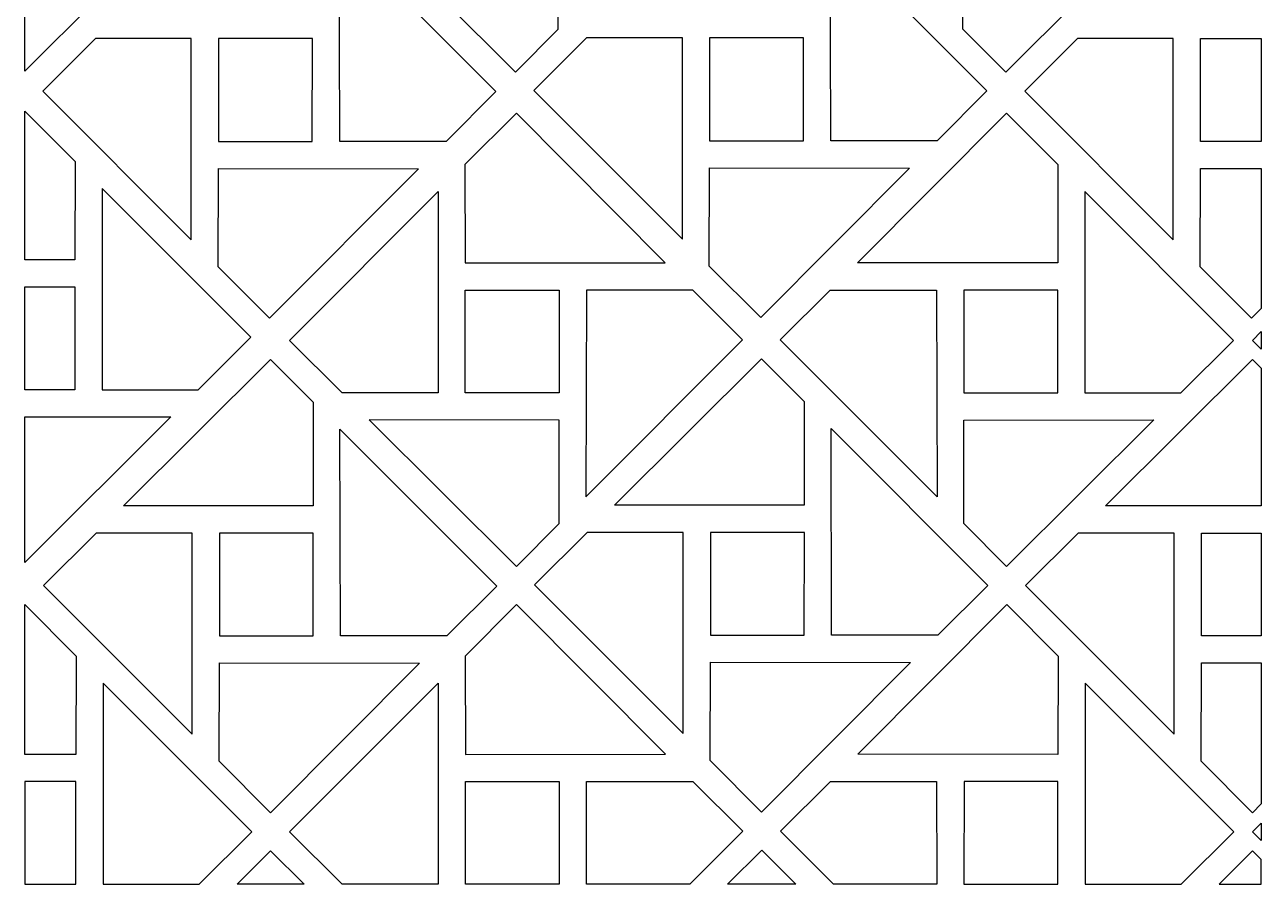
# Model space of a CAD drawing. Header units: centimetres. Extents: x -86 to 86, y -108 to 108.
# Drawn here: x -85.5 to -3.7, y -107.6 to -50.8 of the extents above; entities that cross this region are included whole.
import ezdxf

# ---------------------------------------------------------------- set-up
doc = ezdxf.new("R2010")
doc.units = ezdxf.units.CM
doc.header["$MEASUREMENT"] = 0
doc.layers.add('layer 1', color=7, linetype='Continuous')

msp = doc.modelspace()

# ---------------------------------------------------------------- linework, layer by layer
at = {"layer": 'layer 1', "color": 142}
for points, knots in [([(-85.51471, -44.19345), (-85.51471, -44.19345), (-85.51471, -53.81907), (-85.51471, -53.81907), (-85.51471, -53.81907), (-85.51471, -53.81907), (-75.84253, -44.18483), (-75.84253, -44.18483), (-75.84253, -44.18483), (-75.84253, -44.18483), (-85.51471, -44.19345), (-85.51471, -44.19345)], [0, 0, 0, 0, 0.25, 0.25, 0.25, 0.25, 0.5, 0.5, 0.5, 0.5, 1, 1, 1, 1]), ([(-50.19669, -44.19607), (-50.19669, -44.19607), (-50.19799, -51.04878), (-50.19799, -51.04878), (-50.19799, -51.04878), (-50.19799, -51.04878), (-53.0299, -53.88509), (-53.0299, -53.88509), (-53.0299, -53.88509), (-53.0299, -53.88509), (-62.76836, -44.18483), (-62.76836, -44.18483), (-62.76836, -44.18483), (-62.76836, -44.18483), (-50.19669, -44.19607), (-50.19669, -44.19607), (-50.19669, -44.19607), (-50.19669, -44.19607), (-50.19669, -44.19607), (-50.19669, -44.19607)], [0, 0, 0, 0, 0.16666667, 0.16666667, 0.16666667, 0.16666667, 0.33333333, 0.33333333, 0.33333333, 0.33333333, 0.5, 0.5, 0.5, 0.5, 0.66666667, 0.66666667, 0.66666667, 0.66666667, 1, 1, 1, 1]), ([(-23.41421, -44.19607), (-23.41421, -44.19607), (-23.41291, -51.04878), (-23.41291, -51.04878), (-23.41291, -51.04878), (-23.41291, -51.04878), (-20.581, -53.88509), (-20.581, -53.88509), (-20.581, -53.88509), (-20.581, -53.88509), (-10.84254, -44.18483), (-10.84254, -44.18483), (-10.84254, -44.18483), (-10.84254, -44.18483), (-23.41421, -44.19607), (-23.41421, -44.19607), (-23.41421, -44.19607), (-23.41421, -44.19607), (-23.41421, -44.19607), (-23.41421, -44.19607)], [0, 0, 0, 0, 0.16666667, 0.16666667, 0.16666667, 0.16666667, 0.33333333, 0.33333333, 0.33333333, 0.33333333, 0.5, 0.5, 0.5, 0.5, 0.66666667, 0.66666667, 0.66666667, 0.66666667, 1, 1, 1, 1]), ([(-64.70218, -44.78931), (-64.70218, -44.78931), (-64.66296, -58.47199), (-64.66296, -58.47199), (-64.66296, -58.47199), (-64.66296, -58.47199), (-57.6299, -58.47199), (-57.6299, -58.47199), (-57.6299, -58.47199), (-57.6299, -58.47199), (-54.32724, -55.17849), (-54.32724, -55.17849), (-54.32724, -55.17849), (-54.32724, -55.17849), (-64.70218, -44.78931), (-64.70218, -44.78931), (-64.70218, -44.78931), (-64.70218, -44.78931), (-64.70218, -44.78931), (-64.70218, -44.78931)], [0, 0, 0, 0, 0.16666667, 0.16666667, 0.16666667, 0.16666667, 0.33333333, 0.33333333, 0.33333333, 0.33333333, 0.5, 0.5, 0.5, 0.5, 0.66666667, 0.66666667, 0.66666667, 0.66666667, 1, 1, 1, 1]), ([(-32.19861, -44.74497), (-32.19861, -44.74497), (-32.15939, -58.42765), (-32.15939, -58.42765), (-32.15939, -58.42765), (-32.15939, -58.42765), (-25.12633, -58.42765), (-25.12633, -58.42765), (-25.12633, -58.42765), (-25.12633, -58.42765), (-21.82367, -55.13415), (-21.82367, -55.13415), (-21.82367, -55.13415), (-21.82367, -55.13415), (-32.19861, -44.74497), (-32.19861, -44.74497), (-32.19861, -44.74497), (-32.19861, -44.74497), (-32.19861, -44.74497), (-32.19861, -44.74497)], [0, 0, 0, 0, 0.16666667, 0.16666667, 0.16666667, 0.16666667, 0.33333333, 0.33333333, 0.33333333, 0.33333333, 0.5, 0.5, 0.5, 0.5, 0.66666667, 0.66666667, 0.66666667, 0.66666667, 1, 1, 1, 1]), ([(-74.48936, -64.98615), (-74.48936, -64.98615), (-84.32721, -55.14241), (-84.32721, -55.14241), (-84.32721, -55.14241), (-84.32721, -55.14241), (-80.84067, -51.67311), (-80.84067, -51.67311), (-80.84067, -51.67311), (-80.84067, -51.67311), (-74.48894, -51.67293), (-74.48894, -51.67293), (-74.48894, -51.67293), (-74.48894, -51.67293), (-74.48936, -64.98615), (-74.48936, -64.98615), (-74.48936, -64.98615), (-74.48936, -64.98615), (-74.48936, -64.98615), (-74.48936, -64.98615)], [0, 0, 0, 0, 0.16666667, 0.16666667, 0.16666667, 0.16666667, 0.33333333, 0.33333333, 0.33333333, 0.33333333, 0.5, 0.5, 0.5, 0.5, 0.66666667, 0.66666667, 0.66666667, 0.66666667, 1, 1, 1, 1]), ([(-72.68716, -51.67312), (-72.68716, -51.67312), (-66.4701, -51.6718), (-66.4701, -51.6718), (-66.4701, -51.6718), (-66.4701, -51.6718), (-66.47937, -58.47199), (-66.47937, -58.47199), (-66.47937, -58.47199), (-66.47937, -58.47199), (-72.68676, -58.47199), (-72.68676, -58.47199), (-72.68676, -58.47199), (-72.68676, -58.47199), (-72.68716, -51.67312), (-72.68716, -51.67312), (-72.68716, -51.67312), (-72.68716, -51.67312), (-72.68716, -51.67312), (-72.68716, -51.67312)], [0, 0, 0, 0, 0.16666667, 0.16666667, 0.16666667, 0.16666667, 0.33333333, 0.33333333, 0.33333333, 0.33333333, 0.5, 0.5, 0.5, 0.5, 0.66666667, 0.66666667, 0.66666667, 0.66666667, 1, 1, 1, 1]), ([(-41.98579, -64.94181), (-41.98579, -64.94181), (-51.82364, -55.09807), (-51.82364, -55.09807), (-51.82364, -55.09807), (-51.82364, -55.09807), (-48.3371, -51.62877), (-48.3371, -51.62877), (-48.3371, -51.62877), (-48.3371, -51.62877), (-41.98537, -51.62859), (-41.98537, -51.62859), (-41.98537, -51.62859), (-41.98537, -51.62859), (-41.98579, -64.94181), (-41.98579, -64.94181), (-41.98579, -64.94181), (-41.98579, -64.94181), (-41.98579, -64.94181), (-41.98579, -64.94181)], [0, 0, 0, 0, 0.16666667, 0.16666667, 0.16666667, 0.16666667, 0.33333333, 0.33333333, 0.33333333, 0.33333333, 0.5, 0.5, 0.5, 0.5, 0.66666667, 0.66666667, 0.66666667, 0.66666667, 1, 1, 1, 1]), ([(-40.18359, -51.62878), (-40.18359, -51.62878), (-33.96653, -51.62746), (-33.96653, -51.62746), (-33.96653, -51.62746), (-33.96653, -51.62746), (-33.9758, -58.42765), (-33.9758, -58.42765), (-33.9758, -58.42765), (-33.9758, -58.42765), (-40.18319, -58.42765), (-40.18319, -58.42765), (-40.18319, -58.42765), (-40.18319, -58.42765), (-40.18359, -51.62878), (-40.18359, -51.62878), (-40.18359, -51.62878), (-40.18359, -51.62878), (-40.18359, -51.62878), (-40.18359, -51.62878)], [0, 0, 0, 0, 0.16666667, 0.16666667, 0.16666667, 0.16666667, 0.33333333, 0.33333333, 0.33333333, 0.33333333, 0.5, 0.5, 0.5, 0.5, 0.66666667, 0.66666667, 0.66666667, 0.66666667, 1, 1, 1, 1]), ([(-9.48962, -64.98595), (-9.48962, -64.98595), (-19.32747, -55.14221), (-19.32747, -55.14221), (-19.32747, -55.14221), (-19.32747, -55.14221), (-15.84093, -51.67291), (-15.84093, -51.67291), (-15.84093, -51.67291), (-15.84093, -51.67291), (-9.4892, -51.67273), (-9.4892, -51.67273), (-9.4892, -51.67273), (-9.4892, -51.67273), (-9.48962, -64.98595), (-9.48962, -64.98595), (-9.48962, -64.98595), (-9.48962, -64.98595), (-9.48962, -64.98595), (-9.48962, -64.98595)], [0, 0, 0, 0, 0.16666667, 0.16666667, 0.16666667, 0.16666667, 0.33333333, 0.33333333, 0.33333333, 0.33333333, 0.5, 0.5, 0.5, 0.5, 0.66666667, 0.66666667, 0.66666667, 0.66666667, 1, 1, 1, 1]), ([(-3.66757, -58.47179), (-3.66757, -58.47179), (-3.66757, -51.67206), (-3.66757, -51.67206), (-3.66757, -51.67206), (-3.66757, -51.67206), (-7.68742, -51.67292), (-7.68742, -51.67292), (-7.68742, -51.67292), (-7.68742, -51.67292), (-7.68702, -58.47179), (-7.68702, -58.47179), (-7.68702, -58.47179), (-7.68702, -58.47179), (-3.66757, -58.47179), (-3.66757, -58.47179)], [0, 0, 0, 0, 0.2, 0.2, 0.2, 0.2, 0.4, 0.4, 0.4, 0.4, 0.6, 0.6, 0.6, 0.6, 1, 1, 1, 1]), ([(-85.51471, -56.46529), (-85.51471, -56.46529), (-85.5147, -66.30828), (-85.5147, -66.30828), (-85.5147, -66.30828), (-85.5147, -66.30828), (-82.19938, -66.31175), (-82.19938, -66.31175), (-82.19938, -66.31175), (-82.19938, -66.31175), (-82.18137, -59.8015), (-82.18137, -59.8015), (-82.18137, -59.8015), (-82.18137, -59.8015), (-85.51471, -56.46529), (-85.51471, -56.46529)], [0, 0, 0, 0, 0.2, 0.2, 0.2, 0.2, 0.4, 0.4, 0.4, 0.4, 0.6, 0.6, 0.6, 0.6, 1, 1, 1, 1]), ([(-43.11701, -66.50039), (-43.11701, -66.50039), (-56.35694, -66.5142), (-56.35694, -66.5142), (-56.35694, -66.5142), (-56.35694, -66.5142), (-56.37495, -60.00395), (-56.37495, -60.00395), (-56.37495, -60.00395), (-56.37495, -60.00395), (-52.97474, -56.60083), (-52.97474, -56.60083), (-52.97474, -56.60083), (-52.97474, -56.60083), (-43.11701, -66.50039), (-43.11701, -66.50039), (-43.11701, -66.50039), (-43.11701, -66.50039), (-43.11701, -66.50039), (-43.11701, -66.50039)], [0, 0, 0, 0, 0.16666667, 0.16666667, 0.16666667, 0.16666667, 0.33333333, 0.33333333, 0.33333333, 0.33333333, 0.5, 0.5, 0.5, 0.5, 0.66666667, 0.66666667, 0.66666667, 0.66666667, 1, 1, 1, 1]), ([(-30.38355, -66.50039), (-30.38355, -66.50039), (-17.14362, -66.5142), (-17.14362, -66.5142), (-17.14362, -66.5142), (-17.14362, -66.5142), (-17.12561, -60.00395), (-17.12561, -60.00395), (-17.12561, -60.00395), (-17.12561, -60.00395), (-20.52582, -56.60083), (-20.52582, -56.60083), (-20.52582, -56.60083), (-20.52582, -56.60083), (-30.38355, -66.50039), (-30.38355, -66.50039), (-30.38355, -66.50039), (-30.38355, -66.50039), (-30.38355, -66.50039), (-30.38355, -66.50039)], [0, 0, 0, 0, 0.16666667, 0.16666667, 0.16666667, 0.16666667, 0.33333333, 0.33333333, 0.33333333, 0.33333333, 0.5, 0.5, 0.5, 0.5, 0.66666667, 0.66666667, 0.66666667, 0.66666667, 1, 1, 1, 1]), ([(-59.44679, -60.27899), (-59.44679, -60.27899), (-72.68672, -60.26518), (-72.68672, -60.26518), (-72.68672, -60.26518), (-72.68672, -60.26518), (-72.70473, -66.77543), (-72.70473, -66.77543), (-72.70473, -66.77543), (-72.70473, -66.77543), (-69.30452, -70.17855), (-69.30452, -70.17855), (-69.30452, -70.17855), (-69.30452, -70.17855), (-59.44679, -60.27899), (-59.44679, -60.27899), (-59.44679, -60.27899), (-59.44679, -60.27899), (-59.44679, -60.27899), (-59.44679, -60.27899)], [0, 0, 0, 0, 0.16666667, 0.16666667, 0.16666667, 0.16666667, 0.33333333, 0.33333333, 0.33333333, 0.33333333, 0.5, 0.5, 0.5, 0.5, 0.66666667, 0.66666667, 0.66666667, 0.66666667, 1, 1, 1, 1]), ([(-26.94322, -60.23465), (-26.94322, -60.23465), (-40.18315, -60.22084), (-40.18315, -60.22084), (-40.18315, -60.22084), (-40.18315, -60.22084), (-40.20116, -66.73109), (-40.20116, -66.73109), (-40.20116, -66.73109), (-40.20116, -66.73109), (-36.80095, -70.13421), (-36.80095, -70.13421), (-36.80095, -70.13421), (-36.80095, -70.13421), (-26.94322, -60.23465), (-26.94322, -60.23465), (-26.94322, -60.23465), (-26.94322, -60.23465), (-26.94322, -60.23465), (-26.94322, -60.23465)], [0, 0, 0, 0, 0.16666667, 0.16666667, 0.16666667, 0.16666667, 0.33333333, 0.33333333, 0.33333333, 0.33333333, 0.5, 0.5, 0.5, 0.5, 0.66666667, 0.66666667, 0.66666667, 0.66666667, 1, 1, 1, 1]), ([(-3.66757, -69.53842), (-3.66757, -69.53842), (-3.66758, -60.26917), (-3.66758, -60.26917), (-3.66758, -60.26917), (-3.66758, -60.26917), (-7.68698, -60.26498), (-7.68698, -60.26498), (-7.68698, -60.26498), (-7.68698, -60.26498), (-7.70499, -66.77523), (-7.70499, -66.77523), (-7.70499, -66.77523), (-7.70499, -66.77523), (-4.30478, -70.17835), (-4.30478, -70.17835), (-4.30478, -70.17835), (-4.30478, -70.17835), (-3.66757, -69.53842), (-3.66757, -69.53842)], [0, 0, 0, 0, 0.16666667, 0.16666667, 0.16666667, 0.16666667, 0.33333333, 0.33333333, 0.33333333, 0.33333333, 0.5, 0.5, 0.5, 0.5, 0.66666667, 0.66666667, 0.66666667, 0.66666667, 1, 1, 1, 1]), ([(-80.39674, -61.59078), (-80.39674, -61.59078), (-70.55889, -71.43452), (-70.55889, -71.43452), (-70.55889, -71.43452), (-70.55889, -71.43452), (-74.04543, -74.90382), (-74.04543, -74.90382), (-74.04543, -74.90382), (-74.04543, -74.90382), (-80.39716, -74.904), (-80.39716, -74.904), (-80.39716, -74.904), (-80.39716, -74.904), (-80.39674, -61.59078), (-80.39674, -61.59078), (-80.39674, -61.59078), (-80.39674, -61.59078), (-80.39674, -61.59078), (-80.39674, -61.59078)], [0, 0, 0, 0, 0.16666667, 0.16666667, 0.16666667, 0.16666667, 0.33333333, 0.33333333, 0.33333333, 0.33333333, 0.5, 0.5, 0.5, 0.5, 0.66666667, 0.66666667, 0.66666667, 0.66666667, 1, 1, 1, 1]), ([(-58.15958, -61.79323), (-58.15958, -61.79323), (-67.99743, -71.63697), (-67.99743, -71.63697), (-67.99743, -71.63697), (-67.99743, -71.63697), (-64.51089, -75.10627), (-64.51089, -75.10627), (-64.51089, -75.10627), (-64.51089, -75.10627), (-58.15916, -75.10645), (-58.15916, -75.10645), (-58.15916, -75.10645), (-58.15916, -75.10645), (-58.15958, -61.79323), (-58.15958, -61.79323), (-58.15958, -61.79323), (-58.15958, -61.79323), (-58.15958, -61.79323), (-58.15958, -61.79323)], [0, 0, 0, 0, 0.16666667, 0.16666667, 0.16666667, 0.16666667, 0.33333333, 0.33333333, 0.33333333, 0.33333333, 0.5, 0.5, 0.5, 0.5, 0.66666667, 0.66666667, 0.66666667, 0.66666667, 1, 1, 1, 1]), ([(-15.34098, -61.79323), (-15.34098, -61.79323), (-5.50313, -71.63697), (-5.50313, -71.63697), (-5.50313, -71.63697), (-5.50313, -71.63697), (-8.98967, -75.10627), (-8.98967, -75.10627), (-8.98967, -75.10627), (-8.98967, -75.10627), (-15.3414, -75.10645), (-15.3414, -75.10645), (-15.3414, -75.10645), (-15.3414, -75.10645), (-15.34098, -61.79323), (-15.34098, -61.79323), (-15.34098, -61.79323), (-15.34098, -61.79323), (-15.34098, -61.79323), (-15.34098, -61.79323)], [0, 0, 0, 0, 0.16666667, 0.16666667, 0.16666667, 0.16666667, 0.33333333, 0.33333333, 0.33333333, 0.33333333, 0.5, 0.5, 0.5, 0.5, 0.66666667, 0.66666667, 0.66666667, 0.66666667, 1, 1, 1, 1]), ([(-85.51471, -68.10494), (-85.51471, -68.10494), (-85.51472, -74.9045), (-85.51472, -74.9045), (-85.51472, -74.9045), (-85.51472, -74.9045), (-82.19894, -74.90381), (-82.19894, -74.90381), (-82.19894, -74.90381), (-82.19894, -74.90381), (-82.19934, -68.10494), (-82.19934, -68.10494), (-82.19934, -68.10494), (-82.19934, -68.10494), (-85.51471, -68.10494), (-85.51471, -68.10494)], [0, 0, 0, 0, 0.2, 0.2, 0.2, 0.2, 0.4, 0.4, 0.4, 0.4, 0.6, 0.6, 0.6, 0.6, 1, 1, 1, 1]), ([(-56.35738, -75.10626), (-56.35738, -75.10626), (-50.14032, -75.10758), (-50.14032, -75.10758), (-50.14032, -75.10758), (-50.14032, -75.10758), (-50.14959, -68.30739), (-50.14959, -68.30739), (-50.14959, -68.30739), (-50.14959, -68.30739), (-56.35698, -68.30739), (-56.35698, -68.30739), (-56.35698, -68.30739), (-56.35698, -68.30739), (-56.35738, -75.10626), (-56.35738, -75.10626), (-56.35738, -75.10626), (-56.35738, -75.10626), (-56.35738, -75.10626), (-56.35738, -75.10626)], [0, 0, 0, 0, 0.16666667, 0.16666667, 0.16666667, 0.16666667, 0.33333333, 0.33333333, 0.33333333, 0.33333333, 0.5, 0.5, 0.5, 0.5, 0.66666667, 0.66666667, 0.66666667, 0.66666667, 1, 1, 1, 1]), ([(-48.3724, -81.99007), (-48.3724, -81.99007), (-48.33318, -68.30739), (-48.33318, -68.30739), (-48.33318, -68.30739), (-48.33318, -68.30739), (-41.30012, -68.30739), (-41.30012, -68.30739), (-41.30012, -68.30739), (-41.30012, -68.30739), (-37.99746, -71.60089), (-37.99746, -71.60089), (-37.99746, -71.60089), (-37.99746, -71.60089), (-48.3724, -81.99007), (-48.3724, -81.99007), (-48.3724, -81.99007), (-48.3724, -81.99007), (-48.3724, -81.99007), (-48.3724, -81.99007)], [0, 0, 0, 0, 0.16666667, 0.16666667, 0.16666667, 0.16666667, 0.33333333, 0.33333333, 0.33333333, 0.33333333, 0.5, 0.5, 0.5, 0.5, 0.66666667, 0.66666667, 0.66666667, 0.66666667, 1, 1, 1, 1]), ([(-25.12816, -81.99007), (-25.12816, -81.99007), (-25.16738, -68.30739), (-25.16738, -68.30739), (-25.16738, -68.30739), (-25.16738, -68.30739), (-32.20044, -68.30739), (-32.20044, -68.30739), (-32.20044, -68.30739), (-32.20044, -68.30739), (-35.5031, -71.60089), (-35.5031, -71.60089), (-35.5031, -71.60089), (-35.5031, -71.60089), (-25.12816, -81.99007), (-25.12816, -81.99007), (-25.12816, -81.99007), (-25.12816, -81.99007), (-25.12816, -81.99007), (-25.12816, -81.99007)], [0, 0, 0, 0, 0.16666667, 0.16666667, 0.16666667, 0.16666667, 0.33333333, 0.33333333, 0.33333333, 0.33333333, 0.5, 0.5, 0.5, 0.5, 0.66666667, 0.66666667, 0.66666667, 0.66666667, 1, 1, 1, 1]), ([(-17.14318, -75.10626), (-17.14318, -75.10626), (-23.36024, -75.10758), (-23.36024, -75.10758), (-23.36024, -75.10758), (-23.36024, -75.10758), (-23.35097, -68.30739), (-23.35097, -68.30739), (-23.35097, -68.30739), (-23.35097, -68.30739), (-17.14358, -68.30739), (-17.14358, -68.30739), (-17.14358, -68.30739), (-17.14358, -68.30739), (-17.14318, -75.10626), (-17.14318, -75.10626), (-17.14318, -75.10626), (-17.14318, -75.10626), (-17.14318, -75.10626), (-17.14318, -75.10626)], [0, 0, 0, 0, 0.16666667, 0.16666667, 0.16666667, 0.16666667, 0.33333333, 0.33333333, 0.33333333, 0.33333333, 0.5, 0.5, 0.5, 0.5, 0.66666667, 0.66666667, 0.66666667, 0.66666667, 1, 1, 1, 1]), ([(-3.66757, -72.21812), (-3.66757, -72.21812), (-3.66757, -71.05445), (-3.66757, -71.05445), (-3.66757, -71.05445), (-3.66757, -71.05445), (-4.25028, -71.63769), (-4.25028, -71.63769), (-4.25028, -71.63769), (-4.25028, -71.63769), (-3.66757, -72.21812), (-3.66757, -72.21812)], [0, 0, 0, 0, 0.25, 0.25, 0.25, 0.25, 0.5, 0.5, 0.5, 0.5, 1, 1, 1, 1]), ([(-66.41613, -82.58331), (-66.41613, -82.58331), (-66.41743, -75.7306), (-66.41743, -75.7306), (-66.41743, -75.7306), (-66.41743, -75.7306), (-69.24934, -72.89429), (-69.24934, -72.89429), (-69.24934, -72.89429), (-69.24934, -72.89429), (-78.9878, -82.59455), (-78.9878, -82.59455), (-78.9878, -82.59455), (-78.9878, -82.59455), (-66.41613, -82.58331), (-66.41613, -82.58331), (-66.41613, -82.58331), (-66.41613, -82.58331), (-66.41613, -82.58331), (-66.41613, -82.58331)], [0, 0, 0, 0, 0.16666667, 0.16666667, 0.16666667, 0.16666667, 0.33333333, 0.33333333, 0.33333333, 0.33333333, 0.5, 0.5, 0.5, 0.5, 0.66666667, 0.66666667, 0.66666667, 0.66666667, 1, 1, 1, 1]), ([(-33.91256, -82.53897), (-33.91256, -82.53897), (-33.91386, -75.68626), (-33.91386, -75.68626), (-33.91386, -75.68626), (-33.91386, -75.68626), (-36.74577, -72.84995), (-36.74577, -72.84995), (-36.74577, -72.84995), (-36.74577, -72.84995), (-46.48423, -82.55021), (-46.48423, -82.55021), (-46.48423, -82.55021), (-46.48423, -82.55021), (-33.91256, -82.53897), (-33.91256, -82.53897), (-33.91256, -82.53897), (-33.91256, -82.53897), (-33.91256, -82.53897), (-33.91256, -82.53897)], [0, 0, 0, 0, 0.16666667, 0.16666667, 0.16666667, 0.16666667, 0.33333333, 0.33333333, 0.33333333, 0.33333333, 0.5, 0.5, 0.5, 0.5, 0.66666667, 0.66666667, 0.66666667, 0.66666667, 1, 1, 1, 1]), ([(-3.66756, -82.58511), (-3.66756, -82.58511), (-3.66757, -73.47702), (-3.66757, -73.47702), (-3.66757, -73.47702), (-3.66757, -73.47702), (-4.2496, -72.89409), (-4.2496, -72.89409), (-4.2496, -72.89409), (-4.2496, -72.89409), (-13.98806, -82.59435), (-13.98806, -82.59435), (-13.98806, -82.59435), (-13.98806, -82.59435), (-3.66756, -82.58511), (-3.66756, -82.58511)], [0, 0, 0, 0, 0.2, 0.2, 0.2, 0.2, 0.4, 0.4, 0.4, 0.4, 0.6, 0.6, 0.6, 0.6, 1, 1, 1, 1]), ([(-85.51472, -76.70671), (-85.51472, -76.70671), (-85.5147, -86.3317), (-85.5147, -86.3317), (-85.5147, -86.3317), (-85.5147, -86.3317), (-75.84313, -76.69807), (-75.84313, -76.69807), (-75.84313, -76.69807), (-75.84313, -76.69807), (-85.51472, -76.70671), (-85.51472, -76.70671)], [0, 0, 0, 0, 0.25, 0.25, 0.25, 0.25, 0.5, 0.5, 0.5, 0.5, 1, 1, 1, 1]), ([(-50.14152, -76.91176), (-50.14152, -76.91176), (-50.14282, -83.76447), (-50.14282, -83.76447), (-50.14282, -83.76447), (-50.14282, -83.76447), (-52.97473, -86.60078), (-52.97473, -86.60078), (-52.97473, -86.60078), (-52.97473, -86.60078), (-62.71319, -76.90052), (-62.71319, -76.90052), (-62.71319, -76.90052), (-62.71319, -76.90052), (-50.14152, -76.91176), (-50.14152, -76.91176), (-50.14152, -76.91176), (-50.14152, -76.91176), (-50.14152, -76.91176), (-50.14152, -76.91176)], [0, 0, 0, 0, 0.16666667, 0.16666667, 0.16666667, 0.16666667, 0.33333333, 0.33333333, 0.33333333, 0.33333333, 0.5, 0.5, 0.5, 0.5, 0.66666667, 0.66666667, 0.66666667, 0.66666667, 1, 1, 1, 1]), ([(-23.35904, -76.91176), (-23.35904, -76.91176), (-23.35774, -83.76447), (-23.35774, -83.76447), (-23.35774, -83.76447), (-23.35774, -83.76447), (-20.52583, -86.60078), (-20.52583, -86.60078), (-20.52583, -86.60078), (-20.52583, -86.60078), (-10.78737, -76.90052), (-10.78737, -76.90052), (-10.78737, -76.90052), (-10.78737, -76.90052), (-23.35904, -76.91176), (-23.35904, -76.91176), (-23.35904, -76.91176), (-23.35904, -76.91176), (-23.35904, -76.91176), (-23.35904, -76.91176)], [0, 0, 0, 0, 0.16666667, 0.16666667, 0.16666667, 0.16666667, 0.33333333, 0.33333333, 0.33333333, 0.33333333, 0.5, 0.5, 0.5, 0.5, 0.66666667, 0.66666667, 0.66666667, 0.66666667, 1, 1, 1, 1]), ([(-64.64701, -77.505), (-64.64701, -77.505), (-64.60779, -91.18768), (-64.60779, -91.18768), (-64.60779, -91.18768), (-64.60779, -91.18768), (-57.57473, -91.18768), (-57.57473, -91.18768), (-57.57473, -91.18768), (-57.57473, -91.18768), (-54.27207, -87.89418), (-54.27207, -87.89418), (-54.27207, -87.89418), (-54.27207, -87.89418), (-64.64701, -77.505), (-64.64701, -77.505), (-64.64701, -77.505), (-64.64701, -77.505), (-64.64701, -77.505), (-64.64701, -77.505)], [0, 0, 0, 0, 0.16666667, 0.16666667, 0.16666667, 0.16666667, 0.33333333, 0.33333333, 0.33333333, 0.33333333, 0.5, 0.5, 0.5, 0.5, 0.66666667, 0.66666667, 0.66666667, 0.66666667, 1, 1, 1, 1]), ([(-32.14344, -77.46066), (-32.14344, -77.46066), (-32.10422, -91.14334), (-32.10422, -91.14334), (-32.10422, -91.14334), (-32.10422, -91.14334), (-25.07116, -91.14334), (-25.07116, -91.14334), (-25.07116, -91.14334), (-25.07116, -91.14334), (-21.7685, -87.84984), (-21.7685, -87.84984), (-21.7685, -87.84984), (-21.7685, -87.84984), (-32.14344, -77.46066), (-32.14344, -77.46066), (-32.14344, -77.46066), (-32.14344, -77.46066), (-32.14344, -77.46066), (-32.14344, -77.46066)], [0, 0, 0, 0, 0.16666667, 0.16666667, 0.16666667, 0.16666667, 0.33333333, 0.33333333, 0.33333333, 0.33333333, 0.5, 0.5, 0.5, 0.5, 0.66666667, 0.66666667, 0.66666667, 0.66666667, 1, 1, 1, 1]), ([(-74.43419, -97.70184), (-74.43419, -97.70184), (-84.27204, -87.8581), (-84.27204, -87.8581), (-84.27204, -87.8581), (-84.27204, -87.8581), (-80.7855, -84.3888), (-80.7855, -84.3888), (-80.7855, -84.3888), (-80.7855, -84.3888), (-74.43377, -84.38862), (-74.43377, -84.38862), (-74.43377, -84.38862), (-74.43377, -84.38862), (-74.43419, -97.70184), (-74.43419, -97.70184), (-74.43419, -97.70184), (-74.43419, -97.70184), (-74.43419, -97.70184), (-74.43419, -97.70184)], [0, 0, 0, 0, 0.16666667, 0.16666667, 0.16666667, 0.16666667, 0.33333333, 0.33333333, 0.33333333, 0.33333333, 0.5, 0.5, 0.5, 0.5, 0.66666667, 0.66666667, 0.66666667, 0.66666667, 1, 1, 1, 1]), ([(-72.63199, -84.38881), (-72.63199, -84.38881), (-66.41493, -84.38749), (-66.41493, -84.38749), (-66.41493, -84.38749), (-66.41493, -84.38749), (-66.4242, -91.18768), (-66.4242, -91.18768), (-66.4242, -91.18768), (-66.4242, -91.18768), (-72.63159, -91.18768), (-72.63159, -91.18768), (-72.63159, -91.18768), (-72.63159, -91.18768), (-72.63199, -84.38881), (-72.63199, -84.38881), (-72.63199, -84.38881), (-72.63199, -84.38881), (-72.63199, -84.38881), (-72.63199, -84.38881)], [0, 0, 0, 0, 0.16666667, 0.16666667, 0.16666667, 0.16666667, 0.33333333, 0.33333333, 0.33333333, 0.33333333, 0.5, 0.5, 0.5, 0.5, 0.66666667, 0.66666667, 0.66666667, 0.66666667, 1, 1, 1, 1]), ([(-41.93062, -97.6575), (-41.93062, -97.6575), (-51.76847, -87.81376), (-51.76847, -87.81376), (-51.76847, -87.81376), (-51.76847, -87.81376), (-48.28193, -84.34446), (-48.28193, -84.34446), (-48.28193, -84.34446), (-48.28193, -84.34446), (-41.9302, -84.34428), (-41.9302, -84.34428), (-41.9302, -84.34428), (-41.9302, -84.34428), (-41.93062, -97.6575), (-41.93062, -97.6575), (-41.93062, -97.6575), (-41.93062, -97.6575), (-41.93062, -97.6575), (-41.93062, -97.6575)], [0, 0, 0, 0, 0.16666667, 0.16666667, 0.16666667, 0.16666667, 0.33333333, 0.33333333, 0.33333333, 0.33333333, 0.5, 0.5, 0.5, 0.5, 0.66666667, 0.66666667, 0.66666667, 0.66666667, 1, 1, 1, 1]), ([(-40.12842, -84.34447), (-40.12842, -84.34447), (-33.91136, -84.34315), (-33.91136, -84.34315), (-33.91136, -84.34315), (-33.91136, -84.34315), (-33.92063, -91.14334), (-33.92063, -91.14334), (-33.92063, -91.14334), (-33.92063, -91.14334), (-40.12802, -91.14334), (-40.12802, -91.14334), (-40.12802, -91.14334), (-40.12802, -91.14334), (-40.12842, -84.34447), (-40.12842, -84.34447), (-40.12842, -84.34447), (-40.12842, -84.34447), (-40.12842, -84.34447), (-40.12842, -84.34447)], [0, 0, 0, 0, 0.16666667, 0.16666667, 0.16666667, 0.16666667, 0.33333333, 0.33333333, 0.33333333, 0.33333333, 0.5, 0.5, 0.5, 0.5, 0.66666667, 0.66666667, 0.66666667, 0.66666667, 1, 1, 1, 1]), ([(-9.43445, -97.70164), (-9.43445, -97.70164), (-19.2723, -87.8579), (-19.2723, -87.8579), (-19.2723, -87.8579), (-19.2723, -87.8579), (-15.78576, -84.3886), (-15.78576, -84.3886), (-15.78576, -84.3886), (-15.78576, -84.3886), (-9.43403, -84.38842), (-9.43403, -84.38842), (-9.43403, -84.38842), (-9.43403, -84.38842), (-9.43445, -97.70164), (-9.43445, -97.70164), (-9.43445, -97.70164), (-9.43445, -97.70164), (-9.43445, -97.70164), (-9.43445, -97.70164)], [0, 0, 0, 0, 0.16666667, 0.16666667, 0.16666667, 0.16666667, 0.33333333, 0.33333333, 0.33333333, 0.33333333, 0.5, 0.5, 0.5, 0.5, 0.66666667, 0.66666667, 0.66666667, 0.66666667, 1, 1, 1, 1]), ([(-3.66757, -91.18748), (-3.66757, -91.18748), (-3.66756, -84.38776), (-3.66756, -84.38776), (-3.66756, -84.38776), (-3.66756, -84.38776), (-7.63225, -84.38861), (-7.63225, -84.38861), (-7.63225, -84.38861), (-7.63225, -84.38861), (-7.63185, -91.18748), (-7.63185, -91.18748), (-7.63185, -91.18748), (-7.63185, -91.18748), (-3.66757, -91.18748), (-3.66757, -91.18748)], [0, 0, 0, 0, 0.2, 0.2, 0.2, 0.2, 0.4, 0.4, 0.4, 0.4, 0.6, 0.6, 0.6, 0.6, 1, 1, 1, 1]), ([(-85.51471, -89.12194), (-85.51471, -89.12194), (-85.5147, -99.03177), (-85.5147, -99.03177), (-85.5147, -99.03177), (-85.5147, -99.03177), (-82.13251, -99.03531), (-82.13251, -99.03531), (-82.13251, -99.03531), (-82.13251, -99.03531), (-82.1145, -92.52506), (-82.1145, -92.52506), (-82.1145, -92.52506), (-82.1145, -92.52506), (-85.51471, -89.12194), (-85.51471, -89.12194), (-85.51471, -89.12194), (-85.51471, -89.12194), (-85.51471, -89.12194), (-85.51471, -89.12194)], [0, 0, 0, 0, 0.16666667, 0.16666667, 0.16666667, 0.16666667, 0.33333333, 0.33333333, 0.33333333, 0.33333333, 0.5, 0.5, 0.5, 0.5, 0.66666667, 0.66666667, 0.66666667, 0.66666667, 1, 1, 1, 1]), ([(-43.10591, -99.0215), (-43.10591, -99.0215), (-56.34584, -99.03531), (-56.34584, -99.03531), (-56.34584, -99.03531), (-56.34584, -99.03531), (-56.36385, -92.52506), (-56.36385, -92.52506), (-56.36385, -92.52506), (-56.36385, -92.52506), (-52.96364, -89.12194), (-52.96364, -89.12194), (-52.96364, -89.12194), (-52.96364, -89.12194), (-43.10591, -99.0215), (-43.10591, -99.0215), (-43.10591, -99.0215), (-43.10591, -99.0215), (-43.10591, -99.0215), (-43.10591, -99.0215)], [0, 0, 0, 0, 0.16666667, 0.16666667, 0.16666667, 0.16666667, 0.33333333, 0.33333333, 0.33333333, 0.33333333, 0.5, 0.5, 0.5, 0.5, 0.66666667, 0.66666667, 0.66666667, 0.66666667, 1, 1, 1, 1]), ([(-30.37245, -99.0215), (-30.37245, -99.0215), (-17.13252, -99.03531), (-17.13252, -99.03531), (-17.13252, -99.03531), (-17.13252, -99.03531), (-17.11451, -92.52506), (-17.11451, -92.52506), (-17.11451, -92.52506), (-17.11451, -92.52506), (-20.51472, -89.12194), (-20.51472, -89.12194), (-20.51472, -89.12194), (-20.51472, -89.12194), (-30.37245, -99.0215), (-30.37245, -99.0215), (-30.37245, -99.0215), (-30.37245, -99.0215), (-30.37245, -99.0215), (-30.37245, -99.0215)], [0, 0, 0, 0, 0.16666667, 0.16666667, 0.16666667, 0.16666667, 0.33333333, 0.33333333, 0.33333333, 0.33333333, 0.5, 0.5, 0.5, 0.5, 0.66666667, 0.66666667, 0.66666667, 0.66666667, 1, 1, 1, 1]), ([(-59.39162, -92.99468), (-59.39162, -92.99468), (-72.63155, -92.98087), (-72.63155, -92.98087), (-72.63155, -92.98087), (-72.63155, -92.98087), (-72.64956, -99.49112), (-72.64956, -99.49112), (-72.64956, -99.49112), (-72.64956, -99.49112), (-69.24935, -102.89424), (-69.24935, -102.89424), (-69.24935, -102.89424), (-69.24935, -102.89424), (-59.39162, -92.99468), (-59.39162, -92.99468), (-59.39162, -92.99468), (-59.39162, -92.99468), (-59.39162, -92.99468), (-59.39162, -92.99468)], [0, 0, 0, 0, 0.16666667, 0.16666667, 0.16666667, 0.16666667, 0.33333333, 0.33333333, 0.33333333, 0.33333333, 0.5, 0.5, 0.5, 0.5, 0.66666667, 0.66666667, 0.66666667, 0.66666667, 1, 1, 1, 1]), ([(-26.88805, -92.95034), (-26.88805, -92.95034), (-40.12798, -92.93653), (-40.12798, -92.93653), (-40.12798, -92.93653), (-40.12798, -92.93653), (-40.14599, -99.44678), (-40.14599, -99.44678), (-40.14599, -99.44678), (-40.14599, -99.44678), (-36.74578, -102.8499), (-36.74578, -102.8499), (-36.74578, -102.8499), (-36.74578, -102.8499), (-26.88805, -92.95034), (-26.88805, -92.95034), (-26.88805, -92.95034), (-26.88805, -92.95034), (-26.88805, -92.95034), (-26.88805, -92.95034)], [0, 0, 0, 0, 0.16666667, 0.16666667, 0.16666667, 0.16666667, 0.33333333, 0.33333333, 0.33333333, 0.33333333, 0.5, 0.5, 0.5, 0.5, 0.66666667, 0.66666667, 0.66666667, 0.66666667, 1, 1, 1, 1]), ([(-3.66758, -102.30953), (-3.66758, -102.30953), (-3.66758, -92.9848), (-3.66758, -92.9848), (-3.66758, -92.9848), (-3.66758, -92.9848), (-7.63181, -92.98067), (-7.63181, -92.98067), (-7.63181, -92.98067), (-7.63181, -92.98067), (-7.64982, -99.49092), (-7.64982, -99.49092), (-7.64982, -99.49092), (-7.64982, -99.49092), (-4.24961, -102.89404), (-4.24961, -102.89404), (-4.24961, -102.89404), (-4.24961, -102.89404), (-3.66758, -102.30953), (-3.66758, -102.30953)], [0, 0, 0, 0, 0.16666667, 0.16666667, 0.16666667, 0.16666667, 0.33333333, 0.33333333, 0.33333333, 0.33333333, 0.5, 0.5, 0.5, 0.5, 0.66666667, 0.66666667, 0.66666667, 0.66666667, 1, 1, 1, 1]), ([(-80.32987, -94.31434), (-80.32987, -94.31434), (-70.49202, -104.15808), (-70.49202, -104.15808), (-70.49202, -104.15808), (-70.49202, -104.15808), (-73.97856, -107.62738), (-73.97856, -107.62738), (-73.97856, -107.62738), (-73.97856, -107.62738), (-80.33029, -107.62756), (-80.33029, -107.62756), (-80.33029, -107.62756), (-80.33029, -107.62756), (-80.32987, -94.31434), (-80.32987, -94.31434), (-80.32987, -94.31434), (-80.32987, -94.31434), (-80.32987, -94.31434), (-80.32987, -94.31434)], [0, 0, 0, 0, 0.16666667, 0.16666667, 0.16666667, 0.16666667, 0.33333333, 0.33333333, 0.33333333, 0.33333333, 0.5, 0.5, 0.5, 0.5, 0.66666667, 0.66666667, 0.66666667, 0.66666667, 1, 1, 1, 1]), ([(-58.14848, -94.31434), (-58.14848, -94.31434), (-67.98633, -104.15808), (-67.98633, -104.15808), (-67.98633, -104.15808), (-67.98633, -104.15808), (-64.49979, -107.62738), (-64.49979, -107.62738), (-64.49979, -107.62738), (-64.49979, -107.62738), (-58.14806, -107.62756), (-58.14806, -107.62756), (-58.14806, -107.62756), (-58.14806, -107.62756), (-58.14848, -94.31434), (-58.14848, -94.31434), (-58.14848, -94.31434), (-58.14848, -94.31434), (-58.14848, -94.31434), (-58.14848, -94.31434)], [0, 0, 0, 0, 0.16666667, 0.16666667, 0.16666667, 0.16666667, 0.33333333, 0.33333333, 0.33333333, 0.33333333, 0.5, 0.5, 0.5, 0.5, 0.66666667, 0.66666667, 0.66666667, 0.66666667, 1, 1, 1, 1]), ([(-15.32988, -94.31434), (-15.32988, -94.31434), (-5.49203, -104.15808), (-5.49203, -104.15808), (-5.49203, -104.15808), (-5.49203, -104.15808), (-8.97857, -107.62738), (-8.97857, -107.62738), (-8.97857, -107.62738), (-8.97857, -107.62738), (-15.3303, -107.62756), (-15.3303, -107.62756), (-15.3303, -107.62756), (-15.3303, -107.62756), (-15.32988, -94.31434), (-15.32988, -94.31434), (-15.32988, -94.31434), (-15.32988, -94.31434), (-15.32988, -94.31434), (-15.32988, -94.31434)], [0, 0, 0, 0, 0.16666667, 0.16666667, 0.16666667, 0.16666667, 0.33333333, 0.33333333, 0.33333333, 0.33333333, 0.5, 0.5, 0.5, 0.5, 0.66666667, 0.66666667, 0.66666667, 0.66666667, 1, 1, 1, 1]), ([(-85.5147, -107.6287), (-85.5147, -107.6287), (-85.51471, -100.8285), (-85.51471, -100.8285), (-85.51471, -100.8285), (-85.51471, -100.8285), (-82.13247, -100.8285), (-82.13247, -100.8285), (-82.13247, -100.8285), (-82.13247, -100.8285), (-82.13207, -107.62737), (-82.13207, -107.62737), (-82.13207, -107.62737), (-82.13207, -107.62737), (-85.5147, -107.6287), (-85.5147, -107.6287)], [0, 0, 0, 0, 0.2, 0.2, 0.2, 0.2, 0.4, 0.4, 0.4, 0.4, 0.6, 0.6, 0.6, 0.6, 1, 1, 1, 1]), ([(-56.34628, -107.62737), (-56.34628, -107.62737), (-50.12922, -107.62869), (-50.12922, -107.62869), (-50.12922, -107.62869), (-50.12922, -107.62869), (-50.13849, -100.8285), (-50.13849, -100.8285), (-50.13849, -100.8285), (-50.13849, -100.8285), (-56.34588, -100.8285), (-56.34588, -100.8285), (-56.34588, -100.8285), (-56.34588, -100.8285), (-56.34628, -107.62737), (-56.34628, -107.62737), (-56.34628, -107.62737), (-56.34628, -107.62737), (-56.34628, -107.62737), (-56.34628, -107.62737)], [0, 0, 0, 0, 0.16666667, 0.16666667, 0.16666667, 0.16666667, 0.33333333, 0.33333333, 0.33333333, 0.33333333, 0.5, 0.5, 0.5, 0.5, 0.66666667, 0.66666667, 0.66666667, 0.66666667, 1, 1, 1, 1]), ([(-48.34156, -107.62868), (-48.34156, -107.62868), (-41.48824, -107.62869), (-41.48824, -107.62869), (-41.48824, -107.62869), (-41.48824, -107.62869), (-37.98636, -104.122), (-37.98636, -104.122), (-37.98636, -104.122), (-37.98636, -104.122), (-41.28902, -100.8285), (-41.28902, -100.8285), (-41.28902, -100.8285), (-41.28902, -100.8285), (-48.32208, -100.8285), (-48.32208, -100.8285), (-48.32208, -100.8285), (-48.32208, -100.8285), (-48.34156, -107.62868), (-48.34156, -107.62868)], [0, 0, 0, 0, 0.16666667, 0.16666667, 0.16666667, 0.16666667, 0.33333333, 0.33333333, 0.33333333, 0.33333333, 0.5, 0.5, 0.5, 0.5, 0.66666667, 0.66666667, 0.66666667, 0.66666667, 1, 1, 1, 1]), ([(-31.99009, -107.62869), (-31.99009, -107.62869), (-25.13678, -107.62869), (-25.13678, -107.62869), (-25.13678, -107.62869), (-25.13678, -107.62869), (-25.15628, -100.8285), (-25.15628, -100.8285), (-25.15628, -100.8285), (-25.15628, -100.8285), (-32.18934, -100.8285), (-32.18934, -100.8285), (-32.18934, -100.8285), (-32.18934, -100.8285), (-35.492, -104.122), (-35.492, -104.122), (-35.492, -104.122), (-35.492, -104.122), (-31.99009, -107.62869), (-31.99009, -107.62869)], [0, 0, 0, 0, 0.16666667, 0.16666667, 0.16666667, 0.16666667, 0.33333333, 0.33333333, 0.33333333, 0.33333333, 0.5, 0.5, 0.5, 0.5, 0.66666667, 0.66666667, 0.66666667, 0.66666667, 1, 1, 1, 1]), ([(-17.13208, -107.62737), (-17.13208, -107.62737), (-23.34914, -107.62869), (-23.34914, -107.62869), (-23.34914, -107.62869), (-23.34914, -107.62869), (-23.33987, -100.8285), (-23.33987, -100.8285), (-23.33987, -100.8285), (-23.33987, -100.8285), (-17.13248, -100.8285), (-17.13248, -100.8285), (-17.13248, -100.8285), (-17.13248, -100.8285), (-17.13208, -107.62737), (-17.13208, -107.62737), (-17.13208, -107.62737), (-17.13208, -107.62737), (-17.13208, -107.62737), (-17.13208, -107.62737)], [0, 0, 0, 0, 0.16666667, 0.16666667, 0.16666667, 0.16666667, 0.33333333, 0.33333333, 0.33333333, 0.33333333, 0.5, 0.5, 0.5, 0.5, 0.66666667, 0.66666667, 0.66666667, 0.66666667, 1, 1, 1, 1]), ([(-3.66758, -104.72816), (-3.66758, -104.72816), (-3.66757, -103.58666), (-3.66757, -103.58666), (-3.66757, -103.58666), (-3.66757, -103.58666), (-4.23918, -104.1588), (-4.23918, -104.1588), (-4.23918, -104.1588), (-4.23918, -104.1588), (-3.66758, -104.72816), (-3.66758, -104.72816)], [0, 0, 0, 0, 0.25, 0.25, 0.25, 0.25, 0.5, 0.5, 0.5, 0.5, 1, 1, 1, 1]), ([(-71.46025, -107.62869), (-71.46025, -107.62869), (-67.02839, -107.62868), (-67.02839, -107.62868), (-67.02839, -107.62868), (-67.02839, -107.62868), (-69.23824, -105.4154), (-69.23824, -105.4154), (-69.23824, -105.4154), (-69.23824, -105.4154), (-71.46025, -107.62869), (-71.46025, -107.62869)], [0, 0, 0, 0, 0.25, 0.25, 0.25, 0.25, 0.5, 0.5, 0.5, 0.5, 1, 1, 1, 1]), ([(-39.0012, -107.62869), (-39.0012, -107.62869), (-34.48055, -107.62868), (-34.48055, -107.62868), (-34.48055, -107.62868), (-34.48055, -107.62868), (-36.73467, -105.37106), (-36.73467, -105.37106), (-36.73467, -105.37106), (-36.73467, -105.37106), (-39.0012, -107.62869), (-39.0012, -107.62869)], [0, 0, 0, 0, 0.25, 0.25, 0.25, 0.25, 0.5, 0.5, 0.5, 0.5, 1, 1, 1, 1]), ([(-3.66757, -105.98701), (-3.66757, -105.98701), (-3.66764, -107.62827), (-3.66764, -107.62827), (-3.66764, -107.62827), (-3.66764, -107.62827), (-6.46071, -107.6287), (-6.46071, -107.6287), (-6.46071, -107.6287), (-6.46071, -107.6287), (-4.2385, -105.4152), (-4.2385, -105.4152), (-4.2385, -105.4152), (-4.2385, -105.4152), (-3.66757, -105.98701), (-3.66757, -105.98701)], [0, 0, 0, 0, 0.2, 0.2, 0.2, 0.2, 0.4, 0.4, 0.4, 0.4, 0.6, 0.6, 0.6, 0.6, 1, 1, 1, 1])]:
    msp.add_open_spline(points, degree=3, knots=knots, dxfattribs=at)

doc.saveas('drawing.dxf')
